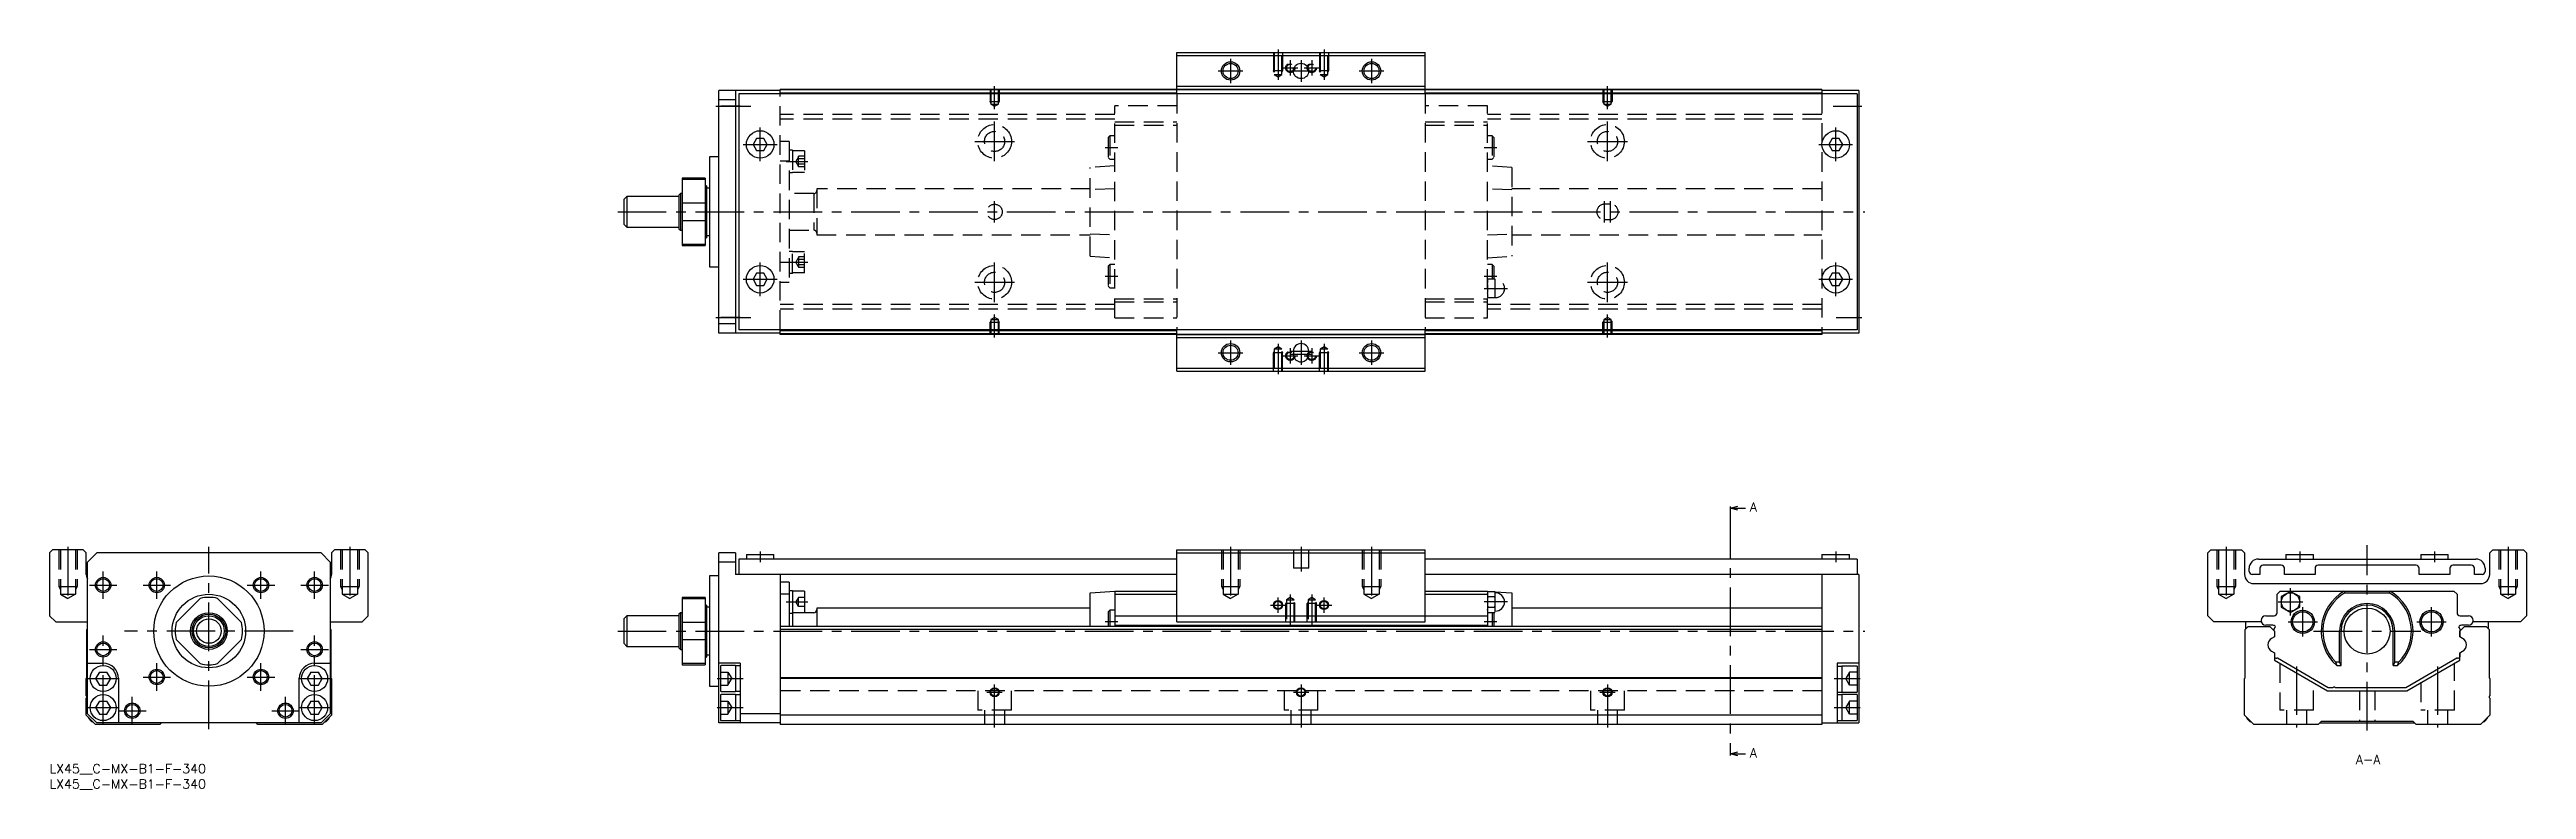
# Model space of a CAD drawing. Extents: x 0 to 808, y -8 to 233.
import ezdxf

# ---------------------------------------------------------------- set-up
doc = ezdxf.new("R2010")
doc.units = 0
doc.header["$LTSCALE"] = 0.5
doc.linetypes.add('CENTER', pattern=[50.8, 31.75, -6.35, 6.35, -6.35])
doc.linetypes.add('DASHED', pattern=[19.05, 12.7, -6.35])
for name, color, linetype in [('MSM_CENTER', 1, 'CENTER'), ('MSM_CONTINUOUS', 7, 'CONTINUOUS'), ('MSM_DASHED', 4, 'DASHED'), ('MSM_NARROW', 5, 'CONTINUOUS'), ('MSM_PART_NUMBER', 7, 'CONTINUOUS')]:
    doc.layers.add(name, color=color, linetype=linetype)
doc.styles.get("Standard").update_dxf_attribs({"font": 'txt.shx', "height": 3, "bigfont": 'bigfont.shx'})

# ---------------------------------------------------------------- blocks, each defined once
blk = doc.blocks.new('*U22')
at = {"layer": 'MSM_PART_NUMBER'}
blk.add_text('LX45__C-MX-B1-F-340', height=3, dxfattribs=at).set_placement((0, -3))
blk = doc.blocks.new('*U23')
at = {"layer": 'MSM_PART_NUMBER'}
blk.add_text('LX45__C-MX-B1-F-340', height=3, dxfattribs=at).set_placement((0, -8))

msp = doc.modelspace()

# ---------------------------------------------------------------- linework, layer by layer
at = {"layer": 'MSM_CENTER'}
for p, q in [((385.4, 230.31), (385.4, 222.31)), ((400.9, 233.31), (400.9, 223.4)), ((402.4, 227.31), (407.4, 227.31)), ((404.9, 229.81), (404.9, 224.81)), ((408.4, 229.81), (408.4, 222.81)), ((409.4, 227.31), (414.4, 227.31)), ((411.9, 229.81), (411.9, 224.81)), ((415.9, 233.31), (415.9, 223.4)), ((431.4, 230.31), (431.4, 222.31)), ((308.4, 213.8), (308.4, 221.31)), ((381.4, 226.31), (389.4, 226.31)), ((404.9, 226.31), (411.9, 226.31)), ((427.4, 226.31), (435.4, 226.31)), ((508.4, 213.8), (508.4, 221.31)), ((217.4, 214.81), (228.9, 214.81)), ((582.07, 214.81), (591.4, 214.81)), ((226.4, 202.31), (237.4, 202.31)), ((231.9, 196.81), (231.9, 207.81)), ((301.9, 203.31), (314.9, 203.31)), ((308.4, 196.81), (308.4, 209.81)), ((501.9, 203.31), (514.9, 203.31)), ((508.4, 196.81), (508.4, 209.81)), ((577.4, 202.31), (588.4, 202.31)), ((582.9, 196.81), (582.9, 207.81)), ((240.4, 196.77), (247.4, 196.77)), ((344.5, 201.31), (348.6, 201.31)), ((468.2, 201.31), (472.3, 201.31)), ((185.4, 180.31), (592.4, 180.31)), ((308.4, 176.81), (308.4, 183.81)), ((507.4, 176.81), (507.4, 183.81)), ((509.4, 176.81), (509.4, 183.81)), ((231.9, 152.81), (231.9, 163.81)), ((240.4, 163.86), (247.4, 163.86)), ((308.4, 150.81), (308.4, 163.81)), ((508.4, 150.81), (508.4, 163.81)), ((582.9, 152.81), (582.9, 163.81)), ((226.4, 158.31), (237.4, 158.31)), ((301.9, 157.31), (314.9, 157.31)), ((344.5, 159.31), (348.6, 159.31)), ((468.2, 159.31), (472.3, 159.31)), ((468.2, 155.31), (475.8, 155.31)), ((501.9, 157.31), (514.9, 157.31)), ((577.4, 158.31), (588.4, 158.31)), ((217.4, 145.81), (228.9, 145.81)), ((308.4, 139.31), (308.4, 146.82)), ((508.4, 139.31), (508.4, 146.82)), ((583.07, 145.81), (591.4, 145.81)), ((385.4, 138.31), (385.4, 130.31)), ((408.4, 138.31), (408.4, 130.31)), ((431.4, 138.31), (431.4, 130.31)), ((381.4, 134.31), (389.4, 134.31)), ((400.9, 137.22), (400.9, 127.31)), ((402.4, 133.31), (407.4, 133.31)), ((404.9, 135.81), (404.9, 130.81)), ((404.9, 134.81), (411.9, 134.81)), ((404.9, 133.81), (411.9, 133.81)), ((409.4, 133.31), (414.4, 133.31)), ((411.9, 135.81), (411.9, 130.81)), ((415.9, 137.22), (415.9, 127.31)), ((427.4, 134.31), (435.4, 134.31)), ((548.46, 83.06), (548.46, 3.82)), ((6, 70.94), (6, 53.19)), ((52, 11.44), (52, 70.94)), ((98, 70.94), (98, 53.19)), ((231.9, 69.44), (231.9, 65.94)), ((385.4, 70.94), (385.4, 53.12)), ((408.4, 70.94), (408.4, 62.94)), ((431.4, 70.94), (431.4, 53.12)), ((582.9, 69.44), (582.9, 65.94)), ((710.29, 70.94), (710.29, 53.12)), ((734.29, 69.44), (734.29, 65.94)), ((756.29, 10.94), (756.29, 71.44)), ((778.29, 69.44), (778.29, 65.94)), ((802.29, 70.94), (802.29, 53.12)), ((13, 58.44), (22, 58.44)), ((17.5, 53.94), (17.5, 62.94)), ((30.5, 58.44), (39.5, 58.44)), ((35, 53.94), (35, 62.94)), ((64.5, 58.44), (73.5, 58.44)), ((69, 53.94), (69, 62.94)), ((82, 58.44), (91, 58.44)), ((86.5, 53.94), (86.5, 62.94)), ((731.29, 48.47), (731.29, 57.4)), ((240.4, 52.94), (247.4, 52.94)), ((398.4, 51.94), (403.4, 51.94)), ((400.9, 49.44), (400.9, 54.44)), ((404.9, 55.35), (404.9, 45.44)), ((411.9, 55.35), (411.9, 45.44)), ((413.4, 51.94), (418.4, 51.94)), ((415.9, 49.44), (415.9, 54.44)), ((475.8, 52.94), (468.2, 52.94)), ((727.29, 52.94), (735.29, 52.94)), ((735.29, 41.64), (735.29, 51.24)), ((777.29, 41.64), (777.29, 51.24)), ((17.5, 13.19), (17.5, 41.94)), ((79.5, 43.44), (24.5, 43.44)), ((86.5, 13.19), (86.5, 41.94)), ((185.4, 43.44), (592.4, 43.44)), ((348.6, 46.44), (344.5, 46.44)), ((472.3, 46.44), (468.2, 46.44)), ((730.49, 46.44), (740.09, 46.44)), ((738.79, 43.44), (773.79, 43.44)), ((772.49, 46.44), (782.09, 46.44)), ((13, 37.44), (22, 37.44)), ((35, 23.94), (35, 32.94)), ((69, 23.94), (69, 32.94)), ((82, 37.44), (91, 37.44)), ((12.25, 27.94), (22.75, 27.94)), ((30.5, 28.44), (39.5, 28.44)), ((64.5, 28.44), (73.5, 28.44)), ((81.25, 27.94), (91.75, 27.94)), ((217.9, 27.94), (226.4, 27.94)), ((308.4, 11.94), (308.4, 25.94)), ((408.4, 25.94), (408.4, 11.94)), ((508.4, 25.94), (508.4, 11.94)), ((582.4, 27.94), (590.9, 27.94)), ((733.29, 31.91), (733.29, 11.94)), ((779.29, 31.91), (779.29, 11.94)), ((12.25, 18.44), (22.75, 18.44)), ((22.5, 17.44), (31.5, 17.44)), ((27, 12.94), (27, 21.94)), ((72.5, 17.44), (81.5, 17.44)), ((77, 12.94), (77, 21.94)), ((81.25, 18.44), (91.75, 18.44)), ((217.9, 18.44), (226.4, 18.44)), ((305.9, 23.44), (310.9, 23.44)), ((405.9, 23.44), (410.9, 23.44)), ((505.9, 23.44), (510.9, 23.44)), ((582.4, 18.44), (590.9, 18.44))]:
    msp.add_line(p, q, dxfattribs=at)
at = {"layer": 'MSM_CONTINUOUS'}
for p, q in [((367.9, 218.81), (367.9, 232.31)), ((367.9, 232.31), (448.9, 232.31)), ((367.9, 231.31), (448.9, 231.31)), ((448.9, 218.81), (448.9, 232.31)), ((238.4, 219.91), (218.4, 219.91)), ((218.4, 140.71), (218.4, 219.91)), ((223.9, 219.91), (223.9, 140.71)), ((589.9, 218.81), (224.9, 218.81)), ((224.9, 218.81), (224.9, 141.81)), ((578.4, 220.31), (238.4, 220.31)), ((238.4, 218.81), (238.4, 220.31)), ((367.9, 220.11), (238.4, 220.11)), ((367.9, 219.11), (238.4, 219.11)), ((367.9, 221.31), (448.9, 221.31)), ((367.9, 220.31), (448.9, 220.31)), ((578.4, 220.11), (448.9, 220.11)), ((578.4, 219.11), (448.9, 219.11)), ((578.4, 220.31), (578.4, 218.81)), ((590.4, 219.91), (578.4, 219.91)), ((589.9, 218.81), (589.9, 141.81)), ((590.4, 219.91), (590.4, 140.71)), ((223.9, 216.91), (218.4, 216.91)), ((230.74, 204.31), (229.59, 202.31)), ((229.59, 202.31), (230.74, 200.31)), ((233.05, 204.31), (230.74, 204.31)), ((234.2, 202.31), (233.05, 204.31)), ((233.05, 200.31), (234.2, 202.31)), ((581.74, 204.31), (580.59, 202.31)), ((580.59, 202.31), (581.74, 200.31)), ((584.05, 204.31), (581.74, 204.31)), ((585.2, 202.31), (584.05, 204.31)), ((584.05, 200.31), (585.2, 202.31)), ((215.4, 198.31), (215.4, 162.31)), ((218.4, 198.31), (215.4, 198.31)), ((230.74, 200.31), (233.05, 200.31)), ((581.74, 200.31), (584.05, 200.31)), ((205.9, 186.31), (205.4, 185.81)), ((205.9, 186.31), (205.9, 174.31)), ((206.4, 186.31), (205.9, 186.31)), ((213.9, 191.31), (206.4, 191.31)), ((206.4, 191.31), (206.4, 169.31)), ((206.4, 190.95), (213.9, 190.95)), ((213.9, 191.31), (213.9, 169.31)), ((214.4, 188.81), (213.9, 188.81)), ((214.4, 188.81), (214.4, 171.81)), ((215.4, 188.06), (214.4, 188.06)), ((188.4, 185.31), (187.4, 184.31)), ((187.4, 184.31), (187.4, 176.31)), ((188.4, 185.31), (188.4, 175.31)), ((205.4, 185.31), (188.4, 185.31)), ((205.4, 185.81), (205.4, 174.81)), ((213.9, 183.11), (206.4, 183.11)), ((187.4, 176.31), (188.4, 175.31)), ((188.4, 175.31), (205.4, 175.31)), ((205.4, 174.81), (205.9, 174.31)), ((205.9, 174.31), (206.4, 174.31)), ((206.4, 177.52), (213.9, 177.52)), ((213.9, 171.81), (214.4, 171.81)), ((214.4, 172.56), (215.4, 172.56)), ((213.9, 169.68), (206.4, 169.68)), ((206.4, 169.31), (213.9, 169.31)), ((215.4, 162.31), (218.4, 162.31)), ((230.74, 160.31), (229.59, 158.31)), ((229.59, 158.31), (230.74, 156.31)), ((233.05, 160.31), (230.74, 160.31)), ((230.74, 156.31), (233.05, 156.31)), ((234.2, 158.31), (233.05, 160.31)), ((233.05, 156.31), (234.2, 158.31)), ((581.74, 160.31), (580.59, 158.31)), ((580.59, 158.31), (581.74, 156.31)), ((584.05, 160.31), (581.74, 160.31)), ((581.74, 156.31), (584.05, 156.31)), ((585.2, 158.31), (584.05, 160.31)), ((584.05, 156.31), (585.2, 158.31)), ((223.9, 143.71), (218.4, 143.71)), ((238.4, 140.71), (218.4, 140.71)), ((589.9, 141.81), (224.9, 141.81)), ((238.4, 140.31), (238.4, 141.81)), ((367.9, 141.51), (238.4, 141.51)), ((367.9, 140.51), (238.4, 140.51)), ((578.4, 140.31), (238.4, 140.31)), ((367.9, 128.31), (367.9, 141.81)), ((367.9, 140.31), (448.9, 140.31)), ((367.9, 139.31), (448.9, 139.31)), ((448.9, 128.31), (448.9, 141.81)), ((578.4, 141.51), (448.9, 141.51)), ((578.4, 140.51), (448.9, 140.51)), ((578.4, 141.81), (578.4, 140.31)), ((590.4, 140.71), (578.4, 140.71)), ((405.9, 134.81), (405.9, 133.81)), ((410.9, 133.81), (410.9, 134.81)), ((367.9, 129.31), (448.9, 129.31)), ((367.9, 128.31), (448.9, 128.31)), ((548.46, 83.56), (550.96, 84.23)), ((548.46, 84.06), (548.46, 83.06)), ((548.46, 83.56), (553.46, 83.56)), ((550.96, 82.89), (548.46, 83.56)), ((1, 69.94), (0, 68.94)), ((0, 68.94), (0, 48.44)), ((11, 69.94), (1, 69.94)), ((12, 68.94), (11, 69.94)), ((12, 61.94), (12, 68.94)), ((15.4, 68.94), (12.4, 65.94)), ((12.4, 16.44), (12.4, 65.94)), ((88.6, 68.94), (15.4, 68.94)), ((91.6, 65.94), (88.6, 68.94)), ((91.6, 65.94), (91.6, 16.44)), ((93, 69.94), (92, 68.94)), ((92, 68.94), (92, 61.94)), ((103, 69.94), (93, 69.94)), ((104, 68.94), (103, 69.94)), ((104, 48.44), (104, 68.94)), ((223.9, 68.94), (218.4, 68.94)), ((218.4, 13.44), (218.4, 68.94)), ((223.9, 65.94), (218.4, 65.94)), ((223.9, 68.94), (223.9, 61.94)), ((224.9, 66.94), (224.9, 61.94)), ((367.9, 66.94), (224.9, 66.94)), ((227.4, 68.44), (227.4, 66.94)), ((227.4, 68.44), (236.4, 68.44)), ((236.4, 66.94), (236.4, 68.44)), ((367.9, 69.94), (448.9, 69.94)), ((367.9, 46.44), (367.9, 69.94)), ((367.9, 68.94), (448.9, 68.94)), ((448.9, 46.44), (448.9, 69.94)), ((589.9, 66.94), (448.9, 66.94)), ((578.4, 68.44), (578.4, 66.94)), ((578.4, 68.44), (587.4, 68.44)), ((587.4, 66.94), (587.4, 68.44)), ((589.9, 66.94), (589.9, 61.94)), ((704.29, 68.94), (705.29, 69.94)), ((704.29, 48.44), (704.29, 68.94)), ((705.29, 69.94), (715.29, 69.94)), ((715.29, 69.94), (716.29, 68.94)), ((716.29, 68.94), (716.29, 61.94)), ((720.79, 66.94), (791.79, 66.94)), ((728.29, 64.94), (722.29, 64.94)), ((729.79, 68.44), (738.79, 68.44)), ((729.79, 68.44), (729.79, 66.94)), ((738.79, 66.94), (738.79, 68.44)), ((772.29, 64.94), (740.29, 64.94)), ((773.79, 68.44), (782.79, 68.44)), ((773.79, 68.44), (773.79, 66.94)), ((782.79, 66.94), (782.79, 68.44)), ((790.29, 64.94), (784.29, 64.94)), ((796.29, 68.94), (797.29, 69.94)), ((796.29, 61.94), (796.29, 68.94)), ((797.29, 69.94), (807.29, 69.94)), ((807.29, 69.94), (808.29, 68.94)), ((808.29, 68.94), (808.29, 48.44)), ((218.4, 61.44), (215.4, 61.44)), ((215.4, 61.44), (215.4, 25.44)), ((367.9, 61.94), (223.9, 61.94)), ((238.4, 61.94), (238.4, 12.94)), ((241.4, 59.44), (238.4, 59.44)), ((241.4, 59.44), (241.4, 44.94)), ((242.4, 56.59), (241.4, 56.59)), ((242.4, 56.59), (242.4, 44.94)), ((590.4, 61.94), (448.9, 61.94)), ((578.4, 61.94), (578.4, 12.94)), ((590.4, 61.94), (590.4, 13.44)), ((717.79, 62.94), (717.79, 63.94)), ((721.29, 61.94), (718.79, 61.94)), ((719.29, 58.94), (793.29, 58.94)), ((721.29, 63.94), (721.29, 61.94)), ((729.29, 61.94), (729.29, 63.94)), ((739.29, 61.94), (729.29, 61.94)), ((739.29, 63.94), (739.29, 61.94)), ((773.29, 61.94), (773.29, 63.94)), ((783.29, 61.94), (773.29, 61.94)), ((783.29, 63.94), (783.29, 61.94)), ((791.29, 61.94), (791.29, 63.94)), ((793.79, 61.94), (791.29, 61.94)), ((794.79, 63.94), (794.79, 62.94)), ((41.36, 46.23), (49.2, 54.08)), ((54.8, 54.08), (62.64, 46.23)), ((205.9, 49.44), (205.4, 48.94)), ((205.4, 48.94), (205.4, 37.94)), ((206.4, 49.44), (205.9, 49.44)), ((205.9, 49.44), (205.9, 37.44)), ((213.9, 54.44), (206.4, 54.44)), ((206.4, 54.44), (206.4, 32.44)), ((206.4, 54.08), (213.9, 54.08)), ((213.9, 54.44), (213.9, 32.44)), ((214.4, 51.94), (213.9, 51.94)), ((214.4, 51.94), (214.4, 34.94)), ((215.4, 51.19), (214.4, 51.19)), ((241.4, 55.44), (238.4, 55.44)), ((241.4, 49.29), (242.4, 49.29)), ((246.4, 56.44), (242.4, 56.44)), ((249.4, 49.44), (242.4, 49.44)), ((246.4, 56.44), (246.4, 49.44)), ((250.4, 50.94), (250.4, 44.94)), ((339.6, 50.94), (250.4, 50.94)), ((339.6, 55.94), (347.6, 56.44)), ((339.6, 44.94), (339.6, 55.94)), ((346, 50.24), (345.5, 49.74)), ((345.5, 49.74), (345.5, 44.94)), ((347.6, 50.24), (346, 50.24)), ((346, 50.24), (346, 44.94)), ((347.6, 56.44), (367.9, 56.44)), ((347.6, 56.44), (347.6, 44.94)), ((347.6, 55.44), (367.9, 55.44)), ((448.9, 56.44), (469.2, 56.44)), ((448.9, 55.44), (469.2, 55.44)), ((469.2, 56.44), (469.77, 56.4)), ((469.2, 56.44), (469.2, 44.94)), ((469.32, 56.4), (469.2, 55.94)), ((469.2, 55.35), (469.2, 55.54)), ((469.2, 49.94), (469.32, 49.47)), ((469.32, 56.4), (471.67, 56.4)), ((469.32, 54.67), (471.67, 54.67)), ((469.32, 51.21), (471.67, 51.21)), ((469.32, 49.47), (471.67, 49.47)), ((470.8, 49.47), (470.8, 44.94)), ((471.3, 49.47), (471.3, 44.94)), ((471.8, 55.94), (471.67, 56.4)), ((471.67, 49.47), (471.8, 49.94)), ((471.7, 56.28), (477.2, 55.94)), ((471.8, 49.94), (471.8, 55.94)), ((477.2, 55.94), (477.2, 44.94)), ((578.4, 50.94), (477.2, 50.94)), ((726.94, 55.44), (727.94, 56.44)), ((726.94, 49.44), (726.94, 55.44)), ((727.94, 56.44), (784.64, 56.44)), ((731.29, 56.4), (728.29, 54.67)), ((728.29, 54.67), (728.29, 51.21)), ((728.29, 51.21), (731.29, 49.47)), ((734.29, 54.67), (731.29, 56.4)), ((731.29, 49.47), (734.29, 51.21)), ((734.29, 51.21), (734.29, 54.67)), ((748.8, 56.44), (749.06, 55.94)), ((749.06, 55.94), (763.52, 55.94)), ((763.52, 55.94), (763.77, 56.44)), ((784.64, 56.44), (785.64, 55.44)), ((785.64, 55.44), (785.64, 49.44)), ((0, 48.44), (2, 46.44)), ((2, 46.44), (12.4, 46.44)), ((12.2, 43.94), (12.4, 44.14)), ((12.2, 28.14), (12.2, 43.94)), ((49.2, 32.8), (41.36, 40.64)), ((62.64, 40.64), (54.8, 32.8)), ((91.6, 46.44), (102, 46.44)), ((91.6, 44.14), (91.8, 43.94)), ((91.8, 43.94), (91.8, 28.14)), ((102, 46.44), (104, 48.44)), ((188.4, 48.44), (187.4, 47.44)), ((187.4, 47.44), (187.4, 39.44)), ((205.4, 48.44), (188.4, 48.44)), ((188.4, 48.44), (188.4, 38.44)), ((213.9, 46.23), (206.4, 46.23)), ((206.4, 40.64), (213.9, 40.64)), ((578.4, 44.94), (238.4, 44.94)), ((578.4, 43.94), (238.4, 43.94)), ((347.6, 48.44), (469.2, 48.44)), ((347.6, 45.34), (469.2, 45.34)), ((367.9, 46.44), (448.9, 46.44)), ((706.29, 46.44), (704.29, 48.44)), ((721.75, 46.44), (706.29, 46.44)), ((716.49, 43.94), (717.49, 44.94)), ((716.49, 28.14), (716.49, 43.94)), ((716.69, 44.14), (716.69, 46.44)), ((717.49, 44.94), (724.54, 44.94)), ((723.24, 48.44), (725.94, 48.44)), ((725.54, 45.34), (723.24, 45.34)), ((724.54, 44.94), (726.04, 43.44)), ((726.04, 41.55), (725.14, 41.04)), ((725.99, 43.49), (725.99, 44.14)), ((726.04, 43.44), (726.04, 41.55)), ((747.29, 33.38), (747.29, 43.44)), ((747.79, 32.16), (747.79, 43.44)), ((764.79, 32.16), (764.79, 43.44)), ((765.29, 33.38), (765.29, 43.44)), ((786.54, 43.44), (788.04, 44.94)), ((786.59, 43.49), (786.54, 43.44)), ((786.54, 43.44), (786.54, 41.55)), ((786.54, 41.55), (786.54, 43.44)), ((787.43, 41.04), (786.54, 41.55)), ((786.59, 44.14), (786.59, 43.49)), ((786.64, 48.44), (789.34, 48.44)), ((789.34, 45.34), (787.04, 45.34)), ((788.04, 44.94), (795.09, 44.94)), ((806.29, 46.44), (790.82, 46.44)), ((795.09, 44.94), (796.09, 43.94)), ((795.89, 44.14), (795.89, 46.44)), ((796.09, 43.94), (796.09, 28.14)), ((808.29, 48.44), (806.29, 46.44)), ((12.4, 32.94), (17.5, 32.94)), ((86.5, 32.94), (91.6, 32.94)), ((187.4, 39.44), (188.4, 38.44)), ((188.4, 38.44), (205.4, 38.44)), ((205.4, 37.94), (205.9, 37.44)), ((205.9, 37.44), (206.4, 37.44)), ((213.9, 32.8), (206.4, 32.8)), ((206.4, 32.44), (213.9, 32.44)), ((213.9, 34.94), (214.4, 34.94)), ((214.4, 35.69), (215.4, 35.69)), ((225.4, 32.94), (218.4, 32.94)), ((225.4, 32.94), (225.4, 13.44)), ((583.4, 32.94), (583.4, 13.44)), ((590.4, 32.94), (583.4, 32.94)), ((725.14, 36.84), (726.04, 36.32)), ((726.04, 36.32), (726.04, 33.94)), ((726.04, 33.94), (743.36, 23.94)), ((726.99, 34.54), (726.79, 34.54)), ((743.63, 24.94), (726.99, 34.54)), ((745.93, 33.38), (747.29, 33.38)), ((747.79, 32.16), (747.29, 33.38)), ((765.29, 33.38), (764.79, 32.16)), ((765.29, 33.38), (766.65, 33.38)), ((785.59, 34.54), (768.95, 24.94)), ((769.22, 23.94), (786.54, 33.94)), ((785.79, 34.54), (785.59, 34.54)), ((786.54, 36.32), (787.43, 36.84)), ((786.54, 36.32), (786.54, 35.07)), ((786.54, 33.94), (786.54, 36.32)), ((12, 27.94), (12.2, 28.14)), ((12, 22.34), (12, 27.94)), ((16.27, 30.06), (15.05, 27.94)), ((15.05, 27.94), (16.27, 25.81)), ((16.27, 30.06), (18.73, 30.06)), ((16.27, 25.81), (18.73, 25.81)), ((19.95, 27.94), (18.73, 30.06)), ((18.73, 25.81), (19.95, 27.94)), ((22.5, 27.94), (22.5, 13.44)), ((81.5, 13.44), (81.5, 27.94)), ((85.27, 30.06), (84.05, 27.94)), ((84.05, 27.94), (85.27, 25.81)), ((85.27, 30.06), (87.73, 30.06)), ((85.27, 25.81), (87.73, 25.81)), ((88.95, 27.94), (87.73, 30.06)), ((87.73, 25.81), (88.95, 27.94)), ((91.8, 28.14), (92, 27.94)), ((92, 27.94), (92, 15.94)), ((215.4, 25.44), (218.4, 25.44)), ((218.9, 31.94), (218.9, 23.94)), ((223.9, 32.19), (219.15, 32.19)), ((223.9, 32.19), (223.9, 23.69)), ((225.4, 32.09), (223.9, 32.09)), ((578.4, 28.14), (238.4, 28.14)), ((578.4, 27.94), (238.4, 27.94)), ((584.9, 31.84), (583.4, 31.84)), ((589.9, 31.94), (584.9, 31.94)), ((584.9, 31.94), (584.9, 23.44)), ((589.9, 31.94), (589.9, 23.44)), ((716.29, 27.94), (716.49, 28.14)), ((716.29, 15.94), (716.29, 27.94)), ((745.14, 24.94), (743.63, 24.94)), ((768.95, 24.94), (745.94, 24.94)), ((746.4, 32.16), (747.79, 32.16)), ((764.79, 32.16), (766.17, 32.16)), ((796.09, 28.14), (796.29, 27.94)), ((796.29, 27.94), (796.29, 22.34)), ((12, 15.94), (12, 21.54)), ((15.4, 13.44), (12.4, 16.44)), ((16.27, 20.56), (15.05, 18.44)), ((15.05, 18.44), (16.27, 16.31)), ((16.27, 20.56), (18.73, 20.56)), ((16.27, 16.31), (18.73, 16.31)), ((19.95, 18.44), (18.73, 20.56)), ((18.73, 16.31), (19.95, 18.44)), ((85.27, 20.56), (84.05, 18.44)), ((84.05, 18.44), (85.27, 16.31)), ((85.27, 20.56), (87.73, 20.56)), ((85.27, 16.31), (87.73, 16.31)), ((88.95, 18.44), (87.73, 20.56)), ((87.73, 16.31), (88.95, 18.44)), ((91.6, 16.44), (88.6, 13.44)), ((218.9, 22.44), (218.9, 14.44)), ((219.15, 23.69), (223.9, 23.69)), ((223.9, 22.69), (219.15, 22.69)), ((223.9, 23.79), (225.4, 23.79)), ((223.9, 22.69), (223.9, 14.19)), ((225.4, 22.59), (223.9, 22.59)), ((238.4, 16.44), (225.4, 16.44)), ((583.4, 23.54), (584.9, 23.54)), ((584.9, 22.59), (583.4, 22.59)), ((584.9, 23.44), (589.9, 23.44)), ((589.9, 22.69), (584.9, 22.69)), ((584.9, 22.69), (584.9, 14.19)), ((589.9, 22.69), (589.9, 14.19)), ((743.36, 23.94), (769.22, 23.94)), ((796.29, 21.54), (796.29, 15.94)), ((15, 12.94), (12, 15.94)), ((36, 12.94), (15, 12.94)), ((88.6, 13.44), (15.4, 13.44)), ((36.5, 13.44), (36, 12.94)), ((68, 12.94), (67.5, 13.44)), ((89, 12.94), (68, 12.94)), ((92, 15.94), (89, 12.94)), ((238.4, 13.44), (218.4, 13.44)), ((219.15, 14.19), (223.9, 14.19)), ((223.9, 14.29), (225.4, 14.29)), ((578.4, 15.94), (238.4, 15.94)), ((578.4, 12.94), (238.4, 12.94)), ((578.4, 13.44), (590.4, 13.44)), ((583.4, 14.29), (584.9, 14.29)), ((584.9, 14.19), (589.9, 14.19)), ((719.29, 12.94), (716.29, 15.94)), ((740.29, 12.94), (719.29, 12.94)), ((741.29, 13.94), (740.29, 12.94)), ((740.79, 13.44), (771.79, 13.44)), ((771.29, 13.94), (741.29, 13.94)), ((772.29, 12.94), (771.29, 13.94)), ((793.29, 12.94), (772.29, 12.94)), ((796.29, 15.94), (793.29, 12.94)), ((548.46, 3.32), (550.96, 3.99)), ((548.46, 3.82), (548.46, 2.82)), ((548.46, 3.32), (553.46, 3.32)), ((550.96, 2.65), (548.46, 3.32))]:
    msp.add_line(p, q, dxfattribs=at)
for centre, radius in [((385.4, 226.31), 2.46), ((408.4, 226.31), 2.5), ((431.4, 226.31), 2.46), ((231.9, 202.31), 4.5), ((582.9, 202.31), 4.5), ((231.9, 158.31), 4.5), ((582.9, 158.31), 4.5), ((385.4, 134.31), 2.46), ((431.4, 134.31), 2.46), ((17.5, 58.44), 2.07), ((35, 58.44), 2.07), ((52, 43.44), 18), ((69, 58.44), 2.07), ((86.5, 58.44), 2.07), ((52, 43.44), 12), ((52, 43.44), 6), ((52, 43.44), 5.5), ((400.9, 51.94), 1.23), ((415.9, 51.94), 1.23), ((731.29, 52.94), 3), ((735.29, 46.44), 3.8), ((735.29, 46.44), 3.3), ((756.29, 43.44), 7.5), ((777.29, 46.44), 3.8), ((777.29, 46.44), 3.3), ((52, 43.44), 5), ((52, 43.44), 4), ((17.5, 37.44), 2.07), ((86.5, 37.44), 2.07), ((17.5, 27.94), 4.25), ((35, 28.44), 2.07), ((69, 28.44), 2.07), ((86.5, 27.94), 4.25), ((308.4, 23.44), 1.23), ((408.4, 23.44), 1.23), ((508.4, 23.44), 1.23), ((17.5, 18.44), 4.25), ((27, 17.44), 2.07), ((77, 17.44), 2.07), ((86.5, 18.44), 4.25)]:
    msp.add_circle(centre, radius, dxfattribs=at)
for centre, radius, start, end in [((408.4, 134.81), 2.5, 0, 180), ((408.4, 133.81), 2.5, 180, 0), ((720.79, 63.94), 3, 90, 180), ((722.29, 63.94), 1, 90, 180), ((728.29, 63.94), 1, 0, 90), ((740.29, 63.94), 1, 90, 180), ((772.29, 63.94), 1, 0, 90), ((784.29, 63.94), 1, 90, 180), ((790.29, 63.94), 1, 0, 90), ((791.79, 63.94), 3, 0, 90), ((15, 61.94), 3, 180, 209.92525), ((89, 61.94), 3, 330.07238, 0), ((719.29, 61.94), 3, 180, 270), ((718.79, 62.94), 1, 180, 270), ((793.29, 61.94), 3, 270, 0), ((793.79, 62.94), 1, 270, 0), ((52, 43.44), 11, 75.27264, 104.72736), ((249.4, 50.44), 1, 270, 0), ((472.23, 55.54), 3.04, 163.45204, 196.54796), ((481.32, 52.94), 12.12, 171.78679, 188.21321), ((472.27, 50.34), 3.08, 163.65711, 196.34289), ((468.72, 55.54), 3.08, 343.65711, 16.34289), ((459.67, 52.94), 12.12, 351.78679, 8.21321), ((468.72, 50.34), 3.08, 343.65711, 16.34289), ((471.8, 52.94), 3, 270, 90), ((725.94, 49.44), 1, 270, 0), ((756.29, 43.44), 15, 119.92643, 228.76392), ((756.29, 43.44), 14.44, 120.05097, 224.15139), ((756.29, 43.44), 9, 0, 180), ((756.29, 43.44), 8.5, 0, 180), ((756.29, 43.44), 14.44, 315.84861, 59.94903), ((756.29, 43.44), 15, 311.23608, 60.07357), ((786.64, 49.44), 1, 180, 270), ((52, 43.44), 11, 165.27264, 194.72736), ((52, 43.44), 11, 345.27264, 14.72736), ((723.24, 46.89), 1.55, 90, 270), ((726.44, 38.78), 2.6, 120.00003, 176.58933), ((725.54, 44.34), 1, 30.09191, 90), ((726.79, 44.14), 0.8, 118.74892, 180), ((787.04, 44.34), 1, 90, 149.90809), ((785.79, 44.14), 0.8, 0, 61.25108), ((786.13, 38.78), 2.6, 3.41067, 59.99996), ((789.34, 46.89), 1.55, 270, 90), ((17.5, 27.94), 5, 0, 90), ((52, 43.44), 11, 255.27264, 284.72736), ((86.5, 27.94), 5, 90, 180), ((726.44, 39.09), 2.6, 183.41067, 239.99996), ((726.79, 35.34), 0.8, 200.36413, 270), ((758.51, 37.56), 13.26, 198.36858, 204.03004), ((753.99, 37.59), 13.33, 335.98509, 341.61629), ((785.79, 35.34), 0.8, 270, 339.62763), ((786.13, 39.09), 2.6, 300.00004, 356.58933), ((219.15, 31.94), 0.25, 90, 180), ((745.54, 24.64), 0.5, 36.8699, 143.1301), ((11.7, 21.94), 0.5, 306.8699, 53.1301), ((219.15, 23.94), 0.25, 180, 270), ((219.15, 22.44), 0.25, 90, 180), ((796.59, 21.94), 0.5, 126.8699, 233.1301), ((15.4, 16.44), 3, 201.81505, 248.18495), ((88.6, 16.44), 3, 291.81368, 338.18632), ((219.15, 14.44), 0.25, 180, 270), ((719.69, 16.44), 3, 201.81368, 248.18632), ((792.89, 16.44), 3, 291.81505, 338.18495)]:
    msp.add_arc(centre, radius, start, end, dxfattribs=at)
at = {"layer": 'MSM_DASHED'}
for p, q in [((399.4, 232.31), (399.4, 226.31)), ((399.67, 232.31), (399.67, 225.11)), ((402.13, 225.11), (402.13, 232.31)), ((402.4, 232.31), (402.4, 226.31)), ((414.4, 232.31), (414.4, 226.31)), ((414.67, 232.31), (414.67, 225.11)), ((417.13, 225.11), (417.13, 232.31)), ((417.4, 232.31), (417.4, 226.31)), ((238.4, 141.81), (238.4, 218.81)), ((306.9, 220.31), (306.9, 216.31)), ((307.17, 220.31), (307.17, 215.51)), ((309.63, 215.51), (309.63, 220.31)), ((309.9, 220.31), (309.9, 216.31)), ((367.9, 218.81), (367.9, 141.81)), ((402.4, 226.31), (399.4, 226.31)), ((399.67, 225.85), (399.4, 226.31)), ((399.67, 225.11), (402.13, 225.11)), ((399.67, 225.11), (400.9, 224.4)), ((400.9, 224.4), (402.13, 225.11)), ((402.13, 225.85), (402.4, 226.31)), ((417.4, 226.31), (414.4, 226.31)), ((414.67, 225.85), (414.4, 226.31)), ((414.67, 225.11), (417.13, 225.11)), ((414.67, 225.11), (415.9, 224.4)), ((415.9, 224.4), (417.13, 225.11)), ((417.13, 225.85), (417.4, 226.31)), ((448.9, 218.81), (448.9, 141.81)), ((506.9, 220.31), (506.9, 216.31)), ((507.17, 220.31), (507.17, 215.51)), ((509.63, 215.51), (509.63, 220.31)), ((509.9, 220.31), (509.9, 216.31)), ((578.4, 218.81), (578.4, 141.81)), ((225.4, 214.81), (218.4, 214.81)), ((347.6, 212.06), (238.4, 212.06)), ((347.6, 210.56), (238.4, 210.56)), ((306.9, 216.31), (309.9, 216.31)), ((307.17, 215.85), (306.9, 216.31)), ((307.17, 215.51), (308.4, 214.8)), ((307.17, 215.51), (309.63, 215.51)), ((308.4, 214.8), (309.63, 215.51)), ((309.63, 215.85), (309.9, 216.31)), ((367.9, 214.91), (347.6, 214.91)), ((347.6, 145.71), (347.6, 214.91)), ((469.2, 214.91), (448.9, 214.91)), ((469.2, 145.71), (469.2, 214.91)), ((578.4, 212.06), (469.2, 212.06)), ((578.4, 210.56), (469.2, 210.56)), ((506.9, 216.31), (509.9, 216.31)), ((507.17, 215.85), (506.9, 216.31)), ((507.17, 215.51), (509.63, 215.51)), ((507.17, 215.51), (508.4, 214.8)), ((508.4, 214.8), (509.63, 215.51)), ((509.63, 215.85), (509.9, 216.31)), ((241.4, 203.31), (238.4, 203.31)), ((241.4, 203.31), (241.4, 157.31)), ((346, 205.11), (345.5, 204.61)), ((345.5, 204.61), (345.5, 198.01)), ((346, 205.11), (346, 197.51)), ((347.6, 205.11), (346, 205.11)), ((347.6, 209.66), (367.9, 209.66)), ((347.6, 208.66), (367.9, 208.66)), ((448.9, 209.66), (469.2, 209.66)), ((448.9, 208.66), (469.2, 208.66)), ((470.8, 205.11), (469.2, 205.11)), ((471.3, 204.61), (470.8, 205.11)), ((470.8, 205.11), (470.8, 197.51)), ((471.3, 204.61), (471.3, 198.01)), ((241.4, 196.84), (238.4, 196.84)), ((242.4, 200.42), (241.4, 200.42)), ((242.4, 200.42), (242.4, 193.12)), ((246.4, 200.27), (242.4, 200.27)), ((244.4, 198.27), (243.53, 196.77)), ((244.4, 195.27), (243.53, 196.77)), ((244.4, 195.04), (244.4, 198.5)), ((246.4, 198.5), (244.4, 198.5)), ((246.4, 197.63), (244.4, 197.63)), ((246.4, 195.9), (244.4, 195.9)), ((246.4, 195.04), (244.4, 195.04)), ((246.4, 200.27), (246.4, 193.27)), ((347.6, 195.31), (339.6, 194.75)), ((339.6, 165.87), (339.6, 194.75)), ((345.5, 198.01), (346, 197.51)), ((346, 197.51), (347.6, 197.51)), ((469.2, 197.51), (470.8, 197.51)), ((477.2, 194.75), (469.2, 195.31)), ((470.8, 197.51), (471.3, 198.01)), ((477.2, 194.75), (477.2, 165.87)), ((241.4, 193.12), (242.4, 193.12)), ((249.4, 186.31), (241.4, 186.31)), ((242.4, 193.27), (246.4, 193.27)), ((249.4, 186.31), (249.4, 174.31)), ((250.4, 187.81), (250.4, 172.81)), ((339.6, 187.81), (250.4, 187.81)), ((347.6, 187.8), (339.6, 187.55)), ((477.2, 187.55), (469.2, 187.8)), ((578.4, 187.81), (477.2, 187.81)), ((509.4, 182.81), (507.4, 182.81)), ((241.4, 174.31), (249.4, 174.31)), ((250.4, 172.81), (339.6, 172.81)), ((339.6, 173.08), (347.6, 172.83)), ((469.2, 172.83), (477.2, 173.08)), ((477.2, 172.81), (578.4, 172.81)), ((507.4, 177.81), (509.4, 177.81)), ((241.4, 163.79), (238.4, 163.79)), ((241.4, 167.51), (242.4, 167.51)), ((242.4, 160.21), (242.4, 167.51)), ((242.4, 167.36), (246.4, 167.36)), ((244.4, 165.36), (243.53, 163.86)), ((244.4, 162.36), (243.53, 163.86)), ((244.4, 165.59), (244.4, 162.13)), ((246.4, 165.59), (244.4, 165.59)), ((246.4, 164.73), (244.4, 164.73)), ((246.4, 162.99), (244.4, 162.99)), ((246.4, 162.13), (244.4, 162.13)), ((246.4, 160.36), (246.4, 167.36)), ((339.6, 165.87), (347.6, 165.31)), ((346, 163.11), (345.5, 162.61)), ((345.5, 162.61), (345.5, 156.01)), ((347.6, 163.11), (346, 163.11)), ((346, 163.11), (346, 155.51)), ((469.2, 165.31), (477.2, 165.87)), ((470.8, 163.11), (469.2, 163.11)), ((471.3, 162.61), (470.8, 163.11)), ((470.8, 163.11), (470.8, 158.31)), ((471.3, 162.61), (471.3, 158.31)), ((238.4, 157.31), (241.4, 157.31)), ((242.4, 160.21), (241.4, 160.21)), ((246.4, 160.36), (242.4, 160.36)), ((345.5, 156.01), (346, 155.51)), ((346, 155.51), (347.6, 155.51)), ((471.8, 158.31), (469.2, 158.31)), ((469.32, 155.31), (471.67, 155.31)), ((471.8, 152.31), (471.8, 158.31)), ((225.4, 145.81), (218.4, 145.81)), ((347.6, 150.06), (238.4, 150.06)), ((347.6, 148.56), (238.4, 148.56)), ((308.4, 145.82), (307.17, 145.11)), ((309.63, 145.11), (308.4, 145.82)), ((347.6, 151.96), (367.9, 151.96)), ((347.6, 150.96), (367.9, 150.96)), ((347.6, 145.71), (367.9, 145.71)), ((448.9, 151.96), (469.2, 151.96)), ((448.9, 150.96), (469.2, 150.96)), ((448.9, 145.71), (469.2, 145.71)), ((469.2, 152.31), (471.8, 152.31)), ((578.4, 150.06), (469.2, 150.06)), ((578.4, 148.56), (469.2, 148.56)), ((508.4, 145.82), (507.17, 145.11)), ((509.63, 145.11), (508.4, 145.82)), ((307.17, 144.78), (306.9, 144.31)), ((306.9, 140.31), (306.9, 144.31)), ((306.9, 144.31), (309.9, 144.31)), ((307.17, 145.11), (307.17, 140.31)), ((307.17, 145.11), (309.63, 145.11)), ((309.63, 140.31), (309.63, 145.11)), ((309.63, 144.78), (309.9, 144.31)), ((309.9, 140.31), (309.9, 144.31)), ((507.17, 144.78), (506.9, 144.31)), ((506.9, 144.31), (509.9, 144.31)), ((506.9, 140.31), (506.9, 144.31)), ((507.17, 145.11), (509.63, 145.11)), ((507.17, 145.11), (507.17, 140.31)), ((509.63, 140.31), (509.63, 145.11)), ((509.63, 144.78), (509.9, 144.31)), ((509.9, 140.31), (509.9, 144.31)), ((399.67, 134.78), (399.4, 134.31)), ((402.4, 134.31), (399.4, 134.31)), ((399.4, 128.31), (399.4, 134.31)), ((400.9, 136.22), (399.67, 135.51)), ((402.13, 135.51), (399.67, 135.51)), ((399.67, 135.51), (399.67, 128.31)), ((402.13, 135.51), (400.9, 136.22)), ((402.13, 128.31), (402.13, 135.51)), ((402.13, 134.78), (402.4, 134.31)), ((402.4, 128.31), (402.4, 134.31)), ((414.67, 134.78), (414.4, 134.31)), ((417.4, 134.31), (414.4, 134.31)), ((414.4, 128.31), (414.4, 134.31)), ((415.9, 136.22), (414.67, 135.51)), ((417.13, 135.51), (414.67, 135.51)), ((414.67, 135.51), (414.67, 128.31)), ((417.13, 135.51), (415.9, 136.22)), ((417.13, 128.31), (417.13, 135.51)), ((417.13, 134.78), (417.4, 134.31)), ((417.4, 128.31), (417.4, 134.31)), ((3, 69.94), (3, 57.94)), ((3.54, 69.94), (3.54, 55.54)), ((8.46, 69.94), (8.46, 55.54)), ((9, 69.94), (9, 57.94)), ((95, 69.94), (95, 57.94)), ((95.54, 69.94), (95.54, 55.54)), ((100.46, 69.94), (100.46, 55.54)), ((101, 69.94), (101, 57.94)), ((382.4, 69.94), (382.4, 57.94)), ((382.94, 69.94), (382.94, 55.54)), ((387.85, 69.94), (387.85, 55.54)), ((388.4, 69.94), (388.4, 57.94)), ((405.9, 69.94), (405.9, 63.94)), ((410.9, 63.94), (410.9, 69.94)), ((428.4, 69.94), (428.4, 57.94)), ((428.94, 69.94), (428.94, 55.54)), ((433.85, 69.94), (433.85, 55.54)), ((434.4, 69.94), (434.4, 57.94)), ((707.29, 69.94), (707.29, 57.94)), ((707.83, 69.94), (707.83, 55.54)), ((712.75, 69.94), (712.75, 55.54)), ((713.29, 69.94), (713.29, 57.94)), ((799.29, 69.94), (799.29, 57.94)), ((799.83, 69.94), (799.83, 55.54)), ((804.75, 69.94), (804.75, 55.54)), ((805.29, 69.94), (805.29, 57.94)), ((3, 57.94), (9, 57.94)), ((3, 57.94), (3.54, 57)), ((9, 57.94), (8.46, 57)), ((95, 57.94), (101, 57.94)), ((95, 57.94), (95.54, 57)), ((101, 57.94), (100.46, 57)), ((382.4, 57.94), (388.4, 57.94)), ((382.4, 57.94), (382.94, 57)), ((388.4, 57.94), (387.85, 57)), ((410.9, 63.94), (405.9, 63.94)), ((428.4, 57.94), (434.4, 57.94)), ((428.4, 57.94), (428.94, 57)), ((434.4, 57.94), (433.85, 57)), ((707.29, 57.94), (713.29, 57.94)), ((707.29, 57.94), (707.83, 57)), ((713.29, 57.94), (712.75, 57)), ((799.29, 57.94), (805.29, 57.94)), ((799.29, 57.94), (799.83, 57)), ((805.29, 57.94), (804.75, 57)), ((3.54, 55.54), (8.46, 55.54)), ((3.54, 55.54), (6, 54.12)), ((8.46, 55.54), (6, 54.12)), ((95.54, 55.54), (100.46, 55.54)), ((95.54, 55.54), (98, 54.12)), ((100.46, 55.54), (98, 54.12)), ((244.4, 54.44), (243.53, 52.94)), ((244.4, 51.44), (243.53, 52.94)), ((244.4, 51.44), (244.4, 54.44)), ((246.4, 54.44), (244.4, 54.44)), ((244.4, 52.94), (246.4, 52.94)), ((246.4, 51.44), (244.4, 51.44)), ((382.94, 55.54), (387.85, 55.54)), ((382.94, 55.54), (385.4, 54.12)), ((387.85, 55.54), (385.4, 54.12)), ((403.67, 52.91), (403.4, 52.44)), ((406.4, 52.44), (403.4, 52.44)), ((403.4, 46.44), (403.4, 52.44)), ((404.9, 54.35), (403.67, 53.64)), ((403.67, 53.64), (403.67, 46.44)), ((403.67, 53.64), (406.13, 53.64)), ((406.13, 53.64), (404.9, 54.35)), ((406.13, 46.44), (406.13, 53.64)), ((406.13, 52.91), (406.4, 52.44)), ((406.4, 46.44), (406.4, 52.44)), ((410.67, 52.91), (410.4, 52.44)), ((413.4, 52.44), (410.4, 52.44)), ((410.4, 46.44), (410.4, 52.44)), ((411.9, 54.35), (410.67, 53.64)), ((410.67, 53.64), (410.67, 46.44)), ((410.67, 53.64), (413.13, 53.64)), ((413.13, 53.64), (411.9, 54.35)), ((413.13, 46.44), (413.13, 53.64)), ((413.13, 52.91), (413.4, 52.44)), ((413.4, 46.44), (413.4, 52.44)), ((428.94, 55.54), (433.85, 55.54)), ((428.94, 55.54), (431.4, 54.12)), ((433.85, 55.54), (431.4, 54.12)), ((707.83, 55.54), (712.75, 55.54)), ((707.83, 55.54), (710.29, 54.12)), ((712.75, 55.54), (710.29, 54.12)), ((799.83, 55.54), (804.75, 55.54)), ((799.83, 55.54), (802.29, 54.12)), ((804.75, 55.54), (802.29, 54.12)), ((727.79, 32.93), (727.79, 17.64)), ((784.79, 17.64), (784.79, 32.93)), ((218.9, 30.06), (221.4, 30.06)), ((218.9, 27.94), (221.4, 27.94)), ((218.9, 25.81), (221.4, 25.81)), ((221.4, 30.06), (221.4, 25.81)), ((221.4, 30.06), (222.62, 27.94)), ((221.4, 25.81), (222.62, 27.94)), ((587.4, 30.06), (586.17, 27.94)), ((587.4, 25.81), (586.17, 27.94)), ((587.4, 25.81), (587.4, 30.06)), ((589.9, 30.06), (587.4, 30.06)), ((587.4, 27.94), (589.9, 27.94)), ((589.9, 25.81), (587.4, 25.81)), ((738.79, 17.64), (738.79, 26.58)), ((773.79, 26.58), (773.79, 17.64)), ((218.9, 20.56), (221.4, 20.56)), ((218.9, 18.44), (221.4, 18.44)), ((218.9, 16.31), (221.4, 16.31)), ((221.4, 20.56), (221.4, 16.31)), ((221.4, 20.56), (222.62, 18.44)), ((221.4, 16.31), (222.62, 18.44)), ((578.4, 23.94), (238.4, 23.94)), ((302.9, 23.94), (302.9, 17.64)), ((313.9, 17.64), (302.9, 17.64)), ((305.1, 17.64), (305.1, 12.94)), ((311.7, 12.94), (311.7, 17.64)), ((313.9, 17.64), (313.9, 23.94)), ((402.9, 23.94), (402.9, 17.64)), ((413.9, 17.64), (402.9, 17.64)), ((405.1, 17.64), (405.1, 12.94)), ((411.7, 12.94), (411.7, 17.64)), ((413.9, 17.64), (413.9, 23.94)), ((502.9, 23.94), (502.9, 17.64)), ((513.9, 17.64), (502.9, 17.64)), ((505.1, 17.64), (505.1, 12.94)), ((511.7, 12.94), (511.7, 17.64)), ((513.9, 17.64), (513.9, 23.94)), ((587.4, 20.56), (586.17, 18.44)), ((587.4, 16.31), (586.17, 18.44)), ((587.4, 16.31), (587.4, 20.56)), ((589.9, 20.56), (587.4, 20.56)), ((587.4, 18.44), (589.9, 18.44)), ((589.9, 16.31), (587.4, 16.31)), ((738.79, 17.64), (727.79, 17.64)), ((729.99, 17.64), (729.99, 12.94)), ((736.59, 12.94), (736.59, 17.64)), ((753.79, 23.94), (753.79, 13.94)), ((758.79, 23.94), (758.79, 13.94)), ((784.79, 17.64), (773.79, 17.64)), ((775.99, 17.64), (775.99, 12.94)), ((782.59, 12.94), (782.59, 17.64))]:
    msp.add_line(p, q, dxfattribs=at)
for centre, radius in [((404.9, 227.31), 1.5), ((404.9, 227.31), 1.23), ((411.9, 227.31), 1.5), ((411.9, 227.31), 1.23), ((308.4, 203.31), 5.5), ((308.4, 203.31), 3.3), ((508.4, 203.31), 5.5), ((508.4, 203.31), 3.3), ((308.4, 180.31), 2.5), ((308.4, 157.31), 5.5), ((508.4, 157.31), 5.5), ((308.4, 157.31), 3.3), ((508.4, 157.31), 3.3), ((404.9, 133.31), 1.5), ((404.9, 133.31), 1.23), ((411.9, 133.31), 1.5), ((411.9, 133.31), 1.23)]:
    msp.add_circle(centre, radius, dxfattribs=at)
for centre, radius, start, end in [((249.4, 187.31), 1, 270, 0), ((507.4, 180.31), 2.5, 90, 270), ((509.4, 180.31), 2.5, 270, 90), ((249.4, 173.31), 1, 0, 90), ((478.3, 156.81), 9.11, 170.5216, 189.4784), ((478.3, 153.81), 9.11, 170.5216, 189.4784), ((462.69, 156.81), 9.11, 350.5216, 9.4784), ((462.69, 153.81), 9.11, 350.5216, 9.4784), ((471.8, 155.31), 3, 270, 90)]:
    msp.add_arc(centre, radius, start, end, dxfattribs=at)
at = {"layer": 'MSM_NARROW'}
msp.add_line((414.67, 225.85), (414.4, 226.31), dxfattribs=at)
for centre, radius in [((385.4, 226.31), 3), ((431.4, 226.31), 3), ((385.4, 134.31), 3), ((431.4, 134.31), 3), ((17.5, 58.44), 2.5), ((35, 58.44), 2.5), ((69, 58.44), 2.5), ((86.5, 58.44), 2.5), ((400.9, 51.94), 1.5), ((415.9, 51.94), 1.5), ((17.5, 37.44), 2.5), ((86.5, 37.44), 2.5), ((35, 28.44), 2.5), ((69, 28.44), 2.5), ((308.4, 23.44), 1.5), ((408.4, 23.44), 1.5), ((508.4, 23.44), 1.5), ((27, 17.44), 2.5), ((77, 17.44), 2.5)]:
    msp.add_circle(centre, radius, dxfattribs=at)

# ---------------------------------------------------------------- block references
at = {"layer": 'MSM_CONTINUOUS'}
for name in ['*U22', '*U23']:
    msp.add_blockref(name, (0, 0), dxfattribs=at)

# ---------------------------------------------------------------- texts
at = {"layer": 'MSM_PART_NUMBER'}
for s, p in [('A', (554.87, 82.43)), ('A', (554.87, 2.19)), ('A-A', (752.64, 0))]:
    msp.add_text(s, height=3, dxfattribs=at).set_placement(p)

doc.saveas('drawing.dxf')
